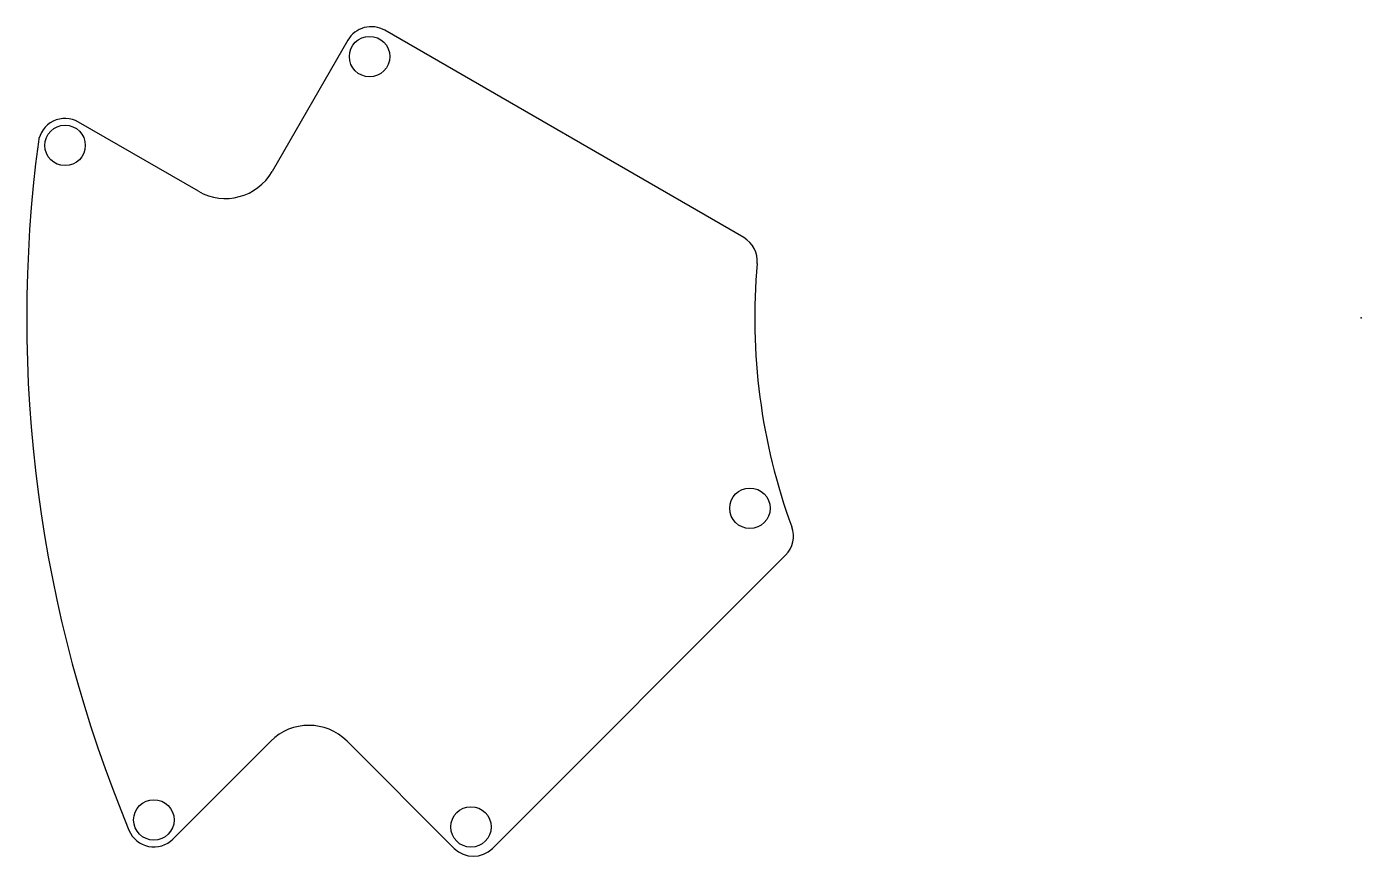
# Model space of a CAD drawing. Header units: centimetres. Extents: x -9.9 to 0, y -3.99 to 2.16.
import ezdxf

# ---------------------------------------------------------------- set-up
doc = ezdxf.new("R2010")
doc.units = ezdxf.units.CM
doc.header["$MEASUREMENT"] = 0
doc.layers.add('基盤各種 v2_Sketch39', color=7, linetype='Continuous')

msp = doc.modelspace()

# ---------------------------------------------------------------- linework, layer by layer
at = {"layer": '基盤各種 v2_Sketch39'}
for p, q in [((-4.581, 0.5953, 0.46), (-7.2441, 2.1328, 0.46)), ((-7.5173, 2.0596, 0.46), (-8.0798, 1.0853, 0.46)), ((-8.6262, 0.9389, 0.46), (-9.5153, 1.4522, 0.46)), ((-6.4453, -3.935, 0.46), (-4.2709, -1.7606, 0.46)), ((-8.8152, -3.8655, 0.46), (-8.0893, -3.1396, 0.46)), ((-7.5236, -3.1396, 0.46), (-6.7281, -3.935, 0.46))]:
    msp.add_line(p, q, dxfattribs=at)
for centre in [(-7.3566, 1.9379, 0.46), (-9.6153, 1.279, 0.46), (-4.5352, -1.4122, 0.46), (-8.9566, -3.7241, 0.46), (-6.6044, -3.776, 0.46)]:
    msp.add_circle(centre, 0.15, dxfattribs=at)
for centre, radius, start, end in [((-7.3441, 1.9596, 0.46), 0.2, 60, 150), ((-9.6153, 1.279, 0.46), 0.2, 60, 172.42311), ((0, 0, 0.46), 9.9, 172.42311, 202.57689), ((-8.4262, 1.2853, 0.46), 0.4, 240, 330), ((-4.681, 0.4221, 0.46), 0.2, 354.84802, 60), ((0, 0, 0.46), 4.5, 174.84802, 200.15198), ((-4.4123, -1.6192, 0.46), 0.2, 315, 20.15198), ((-7.8065, -3.4224, 0.46), 0.4, 45, 135), ((-8.9566, -3.7241, 0.46), 0.2, 202.57689, 315), ((-6.5867, -3.7936, 0.46), 0.2, 225, 315)]:
    msp.add_arc(centre, radius, start, end, dxfattribs=at)
msp.add_point((0, 0, 0.46), dxfattribs=at)

doc.saveas('drawing.dxf')
